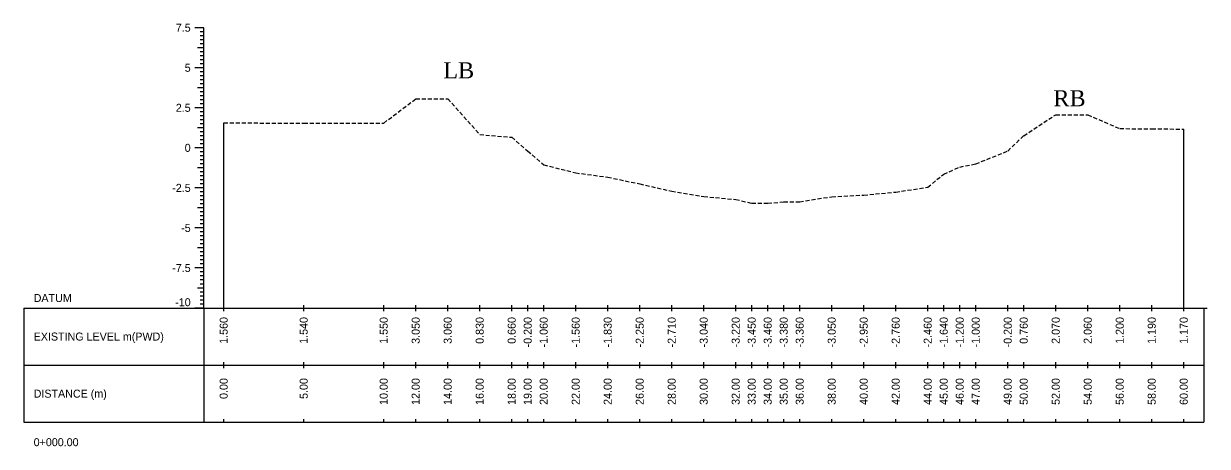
# Model space of a CAD drawing. Header units: inches. Extents: x 3247 to 4722, y -1199 to -293.
# Drawn here: x 3547.9 to 3621.9, y -733.4 to -707 of the extents above; entities that cross this region are included whole.
import ezdxf
from ezdxf.enums import TextEntityAlignment as Align

# ---------------------------------------------------------------- set-up
doc = ezdxf.new("R2010")
doc.units = ezdxf.units.IN
doc.header["$MEASUREMENT"] = 0
doc.linetypes.add('HIDDEN', pattern=[0.375, 0.25, -0.125])
doc.layers.add('CS_Drawing', color=7, linetype='Continuous')
doc.layers.add('GL', color=3, linetype='HIDDEN')
doc.styles.add('romans', font='romans.shx')

msp = doc.modelspace()

# ---------------------------------------------------------------- linework, layer by layer
at = {"layer": 'CS_Drawing'}
for p, q in [((3559.151, -707.224), (3558.588, -707.224)), ((3559.151, -707.224), (3558.757, -707.224)), ((3559.151, -707.224), (3558.926, -707.224)), ((3559.151, -707.474), (3558.926, -707.474)), ((3559.151, -707.724), (3558.926, -707.724)), ((3559.151, -724.724), (3559.151, -707.224)), ((3559.151, -708.474), (3558.757, -708.474)), ((3559.151, -707.974), (3558.926, -707.974)), ((3559.151, -708.224), (3558.926, -708.224)), ((3559.151, -708.474), (3558.926, -708.474)), ((3559.151, -708.724), (3558.926, -708.724)), ((3559.151, -708.974), (3558.926, -708.974)), ((3559.151, -709.224), (3558.926, -709.224)), ((3559.151, -709.724), (3558.588, -709.724)), ((3559.151, -709.724), (3558.757, -709.724)), ((3559.151, -709.474), (3558.926, -709.474)), ((3559.151, -709.724), (3558.926, -709.724)), ((3559.151, -709.974), (3558.926, -709.974)), ((3559.151, -710.224), (3558.926, -710.224)), ((3559.151, -710.474), (3558.926, -710.474)), ((3559.151, -710.724), (3558.926, -710.724)), ((3559.151, -710.974), (3558.757, -710.974)), ((3559.151, -710.974), (3558.926, -710.974)), ((3559.151, -711.224), (3558.926, -711.224)), ((3559.151, -711.474), (3558.926, -711.474)), ((3559.151, -712.224), (3558.588, -712.224)), ((3559.151, -712.224), (3558.757, -712.224)), ((3559.151, -711.724), (3558.926, -711.724)), ((3559.151, -711.974), (3558.926, -711.974)), ((3559.151, -712.224), (3558.926, -712.224)), ((3559.151, -712.474), (3558.926, -712.474)), ((3559.151, -712.724), (3558.926, -712.724)), ((3559.151, -712.974), (3558.926, -712.974)), ((3559.151, -713.474), (3558.757, -713.474)), ((3559.151, -713.224), (3558.926, -713.224)), ((3559.151, -713.474), (3558.926, -713.474)), ((3559.151, -713.724), (3558.926, -713.724)), ((3560.401, -724.724), (3560.401, -713.164)), ((3620.401, -724.724), (3620.401, -713.554)), ((3559.151, -713.974), (3558.926, -713.974)), ((3559.151, -714.224), (3558.926, -714.224)), ((3559.151, -714.474), (3558.926, -714.474)), ((3559.151, -714.724), (3558.588, -714.724)), ((3559.151, -714.724), (3558.757, -714.724)), ((3559.151, -714.724), (3558.926, -714.724)), ((3559.151, -714.974), (3558.926, -714.974)), ((3559.151, -715.224), (3558.926, -715.224)), ((3559.151, -715.974), (3558.757, -715.974)), ((3559.151, -715.474), (3558.926, -715.474)), ((3559.151, -715.724), (3558.926, -715.724)), ((3559.151, -715.974), (3558.926, -715.974)), ((3559.151, -716.224), (3558.926, -716.224)), ((3559.151, -716.474), (3558.926, -716.474)), ((3559.151, -716.724), (3558.926, -716.724)), ((3559.151, -717.224), (3558.588, -717.224)), ((3559.151, -717.224), (3558.757, -717.224)), ((3559.151, -716.974), (3558.926, -716.974)), ((3559.151, -717.224), (3558.926, -717.224)), ((3559.151, -717.474), (3558.926, -717.474)), ((3559.151, -717.724), (3558.926, -717.724)), ((3559.151, -717.974), (3558.926, -717.974)), ((3559.151, -718.224), (3558.926, -718.224)), ((3559.151, -718.474), (3558.757, -718.474)), ((3559.151, -718.474), (3558.926, -718.474)), ((3559.151, -718.724), (3558.926, -718.724)), ((3559.151, -718.974), (3558.926, -718.974)), ((3559.151, -719.724), (3558.588, -719.724)), ((3559.151, -719.724), (3558.757, -719.724)), ((3559.151, -719.224), (3558.926, -719.224)), ((3559.151, -719.474), (3558.926, -719.474)), ((3559.151, -719.724), (3558.926, -719.724)), ((3559.151, -719.974), (3558.926, -719.974)), ((3559.151, -720.224), (3558.926, -720.224)), ((3559.151, -720.474), (3558.926, -720.474)), ((3559.151, -720.974), (3558.757, -720.974)), ((3559.151, -720.724), (3558.926, -720.724)), ((3559.151, -720.974), (3558.926, -720.974)), ((3559.151, -721.224), (3558.926, -721.224)), ((3559.151, -721.474), (3558.926, -721.474)), ((3559.151, -721.724), (3558.926, -721.724)), ((3559.151, -721.974), (3558.926, -721.974)), ((3559.151, -722.224), (3558.588, -722.224)), ((3559.151, -722.224), (3558.757, -722.224)), ((3559.151, -722.224), (3558.926, -722.224)), ((3559.151, -722.474), (3558.926, -722.474)), ((3559.151, -722.724), (3558.926, -722.724)), ((3559.151, -723.474), (3558.757, -723.474)), ((3559.151, -722.974), (3558.926, -722.974)), ((3559.151, -723.224), (3558.926, -723.224)), ((3559.151, -723.474), (3558.926, -723.474)), ((3559.151, -723.724), (3558.926, -723.724)), ((3559.151, -723.974), (3558.926, -723.974)), ((3547.901, -724.724), (3559.151, -724.724)), ((3547.901, -724.724), (3547.901, -731.849)), ((3559.151, -724.724), (3558.588, -724.724)), ((3559.151, -724.724), (3558.757, -724.724)), ((3559.151, -724.224), (3558.926, -724.224)), ((3559.151, -724.474), (3558.926, -724.474)), ((3559.151, -724.724), (3558.926, -724.724)), ((3559.151, -724.724), (3621.651, -724.724)), ((3559.151, -724.724), (3559.151, -731.849)), ((3560.401, -724.911), (3560.401, -724.536)), ((3565.401, -724.911), (3565.401, -724.536)), ((3570.401, -724.911), (3570.401, -724.536)), ((3572.401, -724.911), (3572.401, -724.536)), ((3574.401, -724.911), (3574.401, -724.536)), ((3576.401, -724.911), (3576.401, -724.536)), ((3578.401, -724.911), (3578.401, -724.536)), ((3579.401, -724.911), (3579.401, -724.536)), ((3580.401, -724.911), (3580.401, -724.536)), ((3582.401, -724.911), (3582.401, -724.536)), ((3584.401, -724.911), (3584.401, -724.536)), ((3586.401, -724.911), (3586.401, -724.536)), ((3588.401, -724.911), (3588.401, -724.536)), ((3590.401, -724.911), (3590.401, -724.536)), ((3592.401, -724.911), (3592.401, -724.536)), ((3593.401, -724.911), (3593.401, -724.536)), ((3594.401, -724.911), (3594.401, -724.536)), ((3595.401, -724.911), (3595.401, -724.536)), ((3596.401, -724.911), (3596.401, -724.536)), ((3598.401, -724.911), (3598.401, -724.536)), ((3600.401, -724.911), (3600.401, -724.536)), ((3602.401, -724.911), (3602.401, -724.536)), ((3604.401, -724.911), (3604.401, -724.536)), ((3605.401, -724.911), (3605.401, -724.536)), ((3606.401, -724.911), (3606.401, -724.536)), ((3607.401, -724.911), (3607.401, -724.536)), ((3609.401, -724.911), (3609.401, -724.536)), ((3610.401, -724.911), (3610.401, -724.536)), ((3612.401, -724.911), (3612.401, -724.536)), ((3614.401, -724.911), (3614.401, -724.536)), ((3616.401, -724.911), (3616.401, -724.536)), ((3618.401, -724.911), (3618.401, -724.536)), ((3620.401, -724.911), (3620.401, -724.536)), ((3621.651, -724.724), (3621.876, -724.724)), ((3621.651, -724.724), (3621.651, -731.849)), ((3547.901, -728.286), (3559.151, -728.286)), ((3559.151, -728.286), (3621.651, -728.286)), ((3559.151, -728.286), (3621.651, -728.286)), ((3560.401, -728.474), (3560.401, -728.099)), ((3565.401, -728.474), (3565.401, -728.099)), ((3570.401, -728.474), (3570.401, -728.099)), ((3572.401, -728.474), (3572.401, -728.099)), ((3574.401, -728.474), (3574.401, -728.099)), ((3576.401, -728.474), (3576.401, -728.099)), ((3578.401, -728.474), (3578.401, -728.099)), ((3579.401, -728.474), (3579.401, -728.099)), ((3580.401, -728.474), (3580.401, -728.099)), ((3582.401, -728.474), (3582.401, -728.099)), ((3584.401, -728.474), (3584.401, -728.099)), ((3586.401, -728.474), (3586.401, -728.099)), ((3588.401, -728.474), (3588.401, -728.099)), ((3590.401, -728.474), (3590.401, -728.099)), ((3592.401, -728.474), (3592.401, -728.099)), ((3593.401, -728.474), (3593.401, -728.099)), ((3594.401, -728.474), (3594.401, -728.099)), ((3595.401, -728.474), (3595.401, -728.099)), ((3596.401, -728.474), (3596.401, -728.099)), ((3598.401, -728.474), (3598.401, -728.099)), ((3600.401, -728.474), (3600.401, -728.099)), ((3602.401, -728.474), (3602.401, -728.099)), ((3604.401, -728.474), (3604.401, -728.099)), ((3605.401, -728.474), (3605.401, -728.099)), ((3606.401, -728.474), (3606.401, -728.099)), ((3607.401, -728.474), (3607.401, -728.099)), ((3609.401, -728.474), (3609.401, -728.099)), ((3610.401, -728.474), (3610.401, -728.099)), ((3612.401, -728.474), (3612.401, -728.099)), ((3614.401, -728.474), (3614.401, -728.099)), ((3616.401, -728.474), (3616.401, -728.099)), ((3618.401, -728.474), (3618.401, -728.099)), ((3620.401, -728.474), (3620.401, -728.099)), ((3547.901, -731.849), (3559.151, -731.849)), ((3559.151, -731.849), (3621.651, -731.849)), ((3560.401, -731.849), (3560.401, -731.661)), ((3565.401, -731.849), (3565.401, -731.661)), ((3570.401, -731.849), (3570.401, -731.661)), ((3572.401, -731.849), (3572.401, -731.661)), ((3574.401, -731.849), (3574.401, -731.661)), ((3576.401, -731.849), (3576.401, -731.661)), ((3578.401, -731.849), (3578.401, -731.661)), ((3579.401, -731.849), (3579.401, -731.661)), ((3580.401, -731.849), (3580.401, -731.661)), ((3582.401, -731.849), (3582.401, -731.661)), ((3584.401, -731.849), (3584.401, -731.661)), ((3586.401, -731.849), (3586.401, -731.661)), ((3588.401, -731.849), (3588.401, -731.661)), ((3590.401, -731.849), (3590.401, -731.661)), ((3592.401, -731.849), (3592.401, -731.661)), ((3593.401, -731.849), (3593.401, -731.661)), ((3594.401, -731.849), (3594.401, -731.661)), ((3595.401, -731.849), (3595.401, -731.661)), ((3596.401, -731.849), (3596.401, -731.661)), ((3598.401, -731.849), (3598.401, -731.661)), ((3600.401, -731.849), (3600.401, -731.661)), ((3602.401, -731.849), (3602.401, -731.661)), ((3604.401, -731.849), (3604.401, -731.661)), ((3605.401, -731.849), (3605.401, -731.661)), ((3606.401, -731.849), (3606.401, -731.661)), ((3607.401, -731.849), (3607.401, -731.661)), ((3609.401, -731.849), (3609.401, -731.661)), ((3610.401, -731.849), (3610.401, -731.661)), ((3612.401, -731.849), (3612.401, -731.661)), ((3614.401, -731.849), (3614.401, -731.661)), ((3616.401, -731.849), (3616.401, -731.661)), ((3618.401, -731.849), (3618.401, -731.661)), ((3620.401, -731.849), (3620.401, -731.661))]:
    msp.add_line(p, q, dxfattribs=at)
at = {"layer": 'GL'}
msp.add_lwpolyline([(3560.401, -713.164), (3565.401, -713.184), (3570.401, -713.174), (3572.401, -711.674), (3574.401, -711.664), (3576.401, -713.894), (3578.401, -714.064), (3579.401, -714.924), (3580.401, -715.784), (3582.401, -716.284), (3584.401, -716.554), (3586.401, -716.974), (3588.401, -717.434), (3590.401, -717.764), (3592.401, -717.944), (3593.401, -718.174), (3594.401, -718.184), (3595.401, -718.104), (3596.401, -718.084), (3598.401, -717.774), (3600.401, -717.674), (3602.401, -717.484), (3604.401, -717.184), (3605.401, -716.364), (3606.401, -715.924), (3607.401, -715.724), (3609.401, -714.924), (3610.401, -713.964), (3612.401, -712.654), (3614.401, -712.664), (3616.401, -713.524), (3618.401, -713.534), (3620.401, -713.554)], dxfattribs=at)

# ---------------------------------------------------------------- texts
at = {"char_height": 1, "width": 685.10646, "attachment_point": 1, "style": 'romans'}
for s, insert in [('{\\fTimes New Roman|b0|i0|c0|p18;LB}', (3574.128, -709.384)), ('{\\fTimes New Roman|b0|i0|c0|p18;RB}', (3612.255, -711.128))]:
    msp.add_mtext(s, dxfattribs=dict(at, insert=insert))
at = {"layer": 'CS_Drawing'}
for s, p in [('7.5', (3558.338, -707.224)), ('5', (3558.338, -709.724)), ('2.5', (3558.338, -712.224)), ('0', (3558.338, -714.724)), ('-2.5', (3558.338, -717.224)), ('-5', (3558.338, -719.724)), ('-7.5', (3558.338, -722.224))]:
    msp.add_text(s, height=0.5, dxfattribs=at).set_placement(p, align=Align.MIDDLE_RIGHT)
for s, p in [('DATUM', (3548.526, -724.099)), ('EXISTING LEVEL m(PWD)', (3548.526, -726.505)), ('DISTANCE (m)', (3548.526, -730.068)), ('0+000.00', (3548.526, -733.099))]:
    msp.add_text(s, height=0.5, dxfattribs=at).set_placement(p, align=Align.MIDDLE_LEFT)
msp.add_text('-10', height=0.5, dxfattribs=at).set_placement((3558.338, -724.611), align=Align.RIGHT)
for s, p in [('1.560', (3560.401, -725.286)), ('1.540', (3565.401, -725.286)), ('1.550', (3570.401, -725.286)), ('3.050', (3572.401, -725.286)), ('3.060', (3574.401, -725.286)), ('0.830', (3576.401, -725.286)), ('0.660', (3578.401, -725.286)), ('-0.200', (3579.401, -725.286)), ('-1.060', (3580.401, -725.286)), ('-1.560', (3582.401, -725.286)), ('-1.830', (3584.401, -725.286)), ('-2.250', (3586.401, -725.286)), ('-2.710', (3588.401, -725.286)), ('-3.040', (3590.401, -725.286)), ('-3.220', (3592.401, -725.286)), ('-3.450', (3593.401, -725.286)), ('-3.460', (3594.401, -725.286)), ('-3.380', (3595.401, -725.286)), ('-3.360', (3596.401, -725.286)), ('-3.050', (3598.401, -725.286)), ('-2.950', (3600.401, -725.286)), ('-2.760', (3602.401, -725.286)), ('-2.460', (3604.401, -725.286)), ('-1.640', (3605.401, -725.286)), ('-1.200', (3606.401, -725.286)), ('-1.000', (3607.401, -725.286)), ('-0.200', (3609.401, -725.286)), ('0.760', (3610.401, -725.286)), ('2.070', (3612.401, -725.286)), ('2.060', (3614.401, -725.286)), ('1.200', (3616.401, -725.286)), ('1.190', (3618.401, -725.286)), ('1.170', (3620.401, -725.286)), ('0.00', (3560.401, -729.099)), ('5.00', (3565.401, -729.099)), ('10.00', (3570.401, -729.099)), ('12.00', (3572.401, -729.099)), ('14.00', (3574.401, -729.099)), ('16.00', (3576.401, -729.099)), ('18.00', (3578.401, -729.099)), ('19.00', (3579.401, -729.099)), ('20.00', (3580.401, -729.099)), ('22.00', (3582.401, -729.099)), ('24.00', (3584.401, -729.099)), ('26.00', (3586.401, -729.099)), ('28.00', (3588.401, -729.099)), ('30.00', (3590.401, -729.099)), ('32.00', (3592.401, -729.099)), ('33.00', (3593.401, -729.099)), ('34.00', (3594.401, -729.099)), ('35.00', (3595.401, -729.099)), ('36.00', (3596.401, -729.099)), ('38.00', (3598.401, -729.099)), ('40.00', (3600.401, -729.099)), ('42.00', (3602.401, -729.099)), ('44.00', (3604.401, -729.099)), ('45.00', (3605.401, -729.099)), ('46.00', (3606.401, -729.099)), ('47.00', (3607.401, -729.099)), ('49.00', (3609.401, -729.099)), ('50.00', (3610.401, -729.099)), ('52.00', (3612.401, -729.099)), ('54.00', (3614.401, -729.099)), ('56.00', (3616.401, -729.099)), ('58.00', (3618.401, -729.099)), ('60.00', (3620.401, -729.099))]:
    msp.add_text(s, height=0.5, rotation=90, dxfattribs=at).set_placement(p, align=Align.MIDDLE_RIGHT)

doc.saveas('drawing.dxf')
